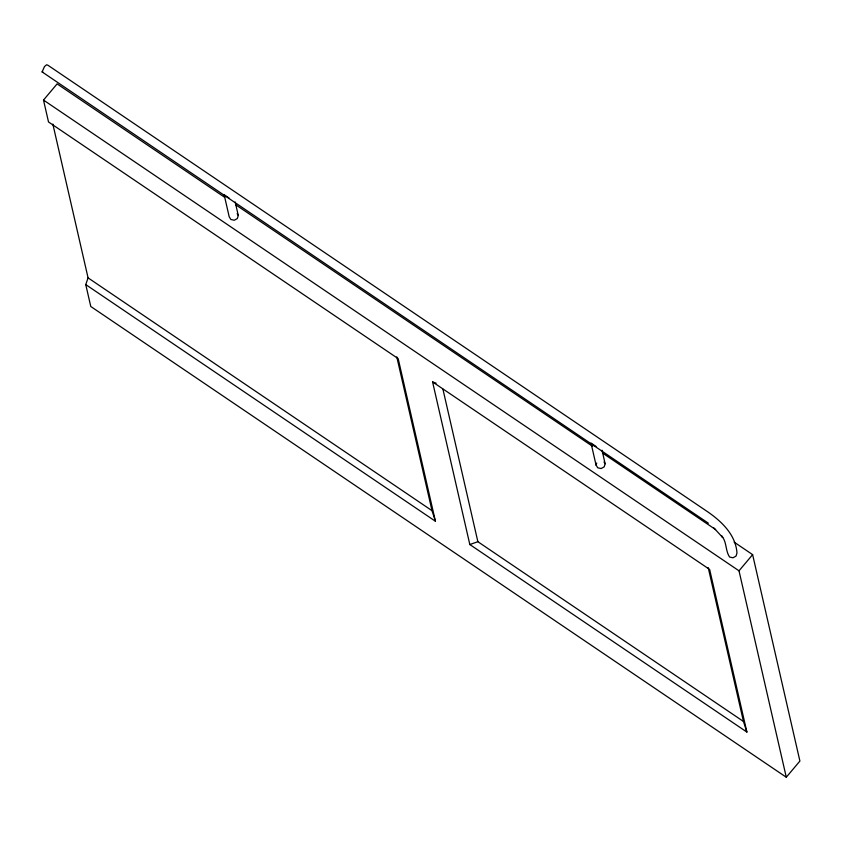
<?xml version="1.0" encoding="UTF-8"?>
<svg xmlns="http://www.w3.org/2000/svg" width="842" height="842" viewBox="0 0 842 842"><rect width="100%" height="100%" fill="white"/><g stroke="black" fill="none" stroke-linecap="round" stroke-linejoin="round"><path stroke-width="1.26" d="M708.396 523.208L42.1 71.907L44.489 66.571L46.626 64.76L47.773 65.16L708.417 512.304C722.183 521.977 735.782 535.144 736.982 553.015L736.024 556.109L732.972 557.783L729.614 557.057C725.204 550.689 727.004 541.648 721.478 535.722L722.699 537.512L713.848 527.892M235.192 201.975L238.275 215.468L237.318 218.562L234.265 220.236L230.908 219.509L229.203 216.804L224.151 194.734L229.213 198.165M602.051 450.281L605.145 463.774L604.188 466.868L601.135 468.541L597.767 467.815L596.062 465.11L596.704 463.047M734.119 542.111L752.622 554.636L799.9 761.052L786.291 777.24L90.778 306.488L85.758 284.596L88.073 277.871L52.846 124.069M85.758 284.596L435.43 521.261L398.182 358.639L48.52 121.974L43.5 100.082L57.109 83.895L224.73 197.344M786.291 777.24L739.013 570.823L752.622 554.636M469.825 544.542L477.867 541.701L743.454 721.457L746.886 732.066L469.825 544.542L432.577 381.921L436.135 383.194M42.1 71.907L43.247 72.296M596.073 446.47L591.01 443.039L596.062 465.11M235.613 204.711L592.621 446.344M602.419 452.975L715.616 529.586M43.5 100.082L739.013 570.823M432.577 381.921L709.638 569.445L746.886 732.066M88.073 277.871L432.009 510.662L435.43 521.261M604.009 461.974L605.145 463.774M237.139 213.668L238.275 215.468M708.227 567.655L743.454 721.457M442.934 389.172L477.867 541.701M396.782 356.85L432.009 510.662"/></g></svg>
